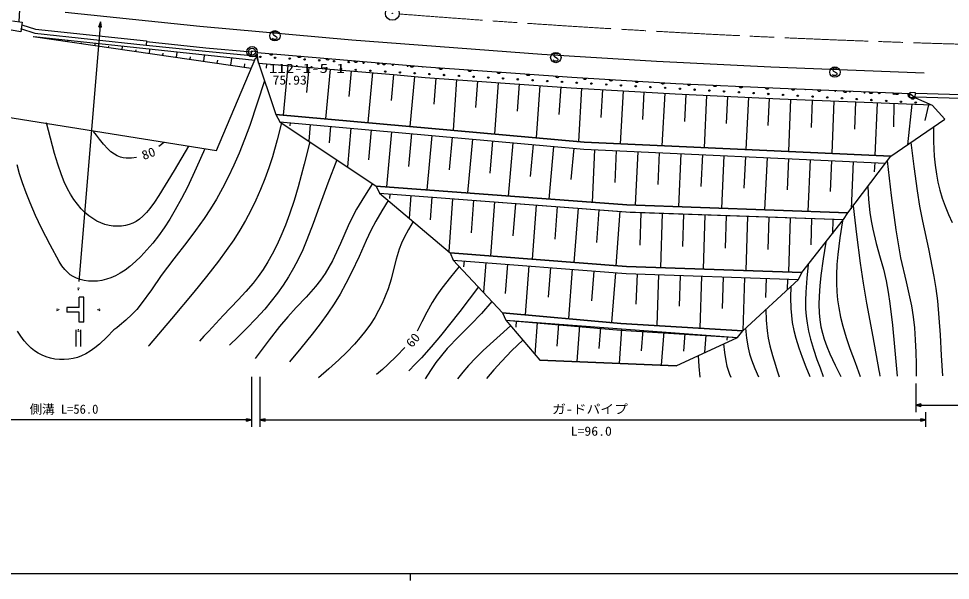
# Model space of a CAD drawing. Units: millimetres, scale not verified. Extents: x 40000 to 680000, y 20000 to 380000.
# Drawn here: x 111730 to 245626, y 204000 to 284719 of the extents above; entities that cross this region are included whole.
import ezdxf
from ezdxf.enums import TextEntityAlignment as Align

# ---------------------------------------------------------------- set-up
doc = ezdxf.new("R2010")
doc.units = ezdxf.units.MM
doc.header["$LTSCALE"] = 1000
doc.linetypes.add('CHAIN', pattern=[18.5, 12, -1.5, 3.5, -1.5])
for name, color, linetype, lineweight in [('M-BGD', 7, 'Continuous', 25), ('M-BMK', 2, 'CHAIN', 13), ('M-TTL-BAND', 7, 'Continuous', 25)]:
    doc.layers.add(name, color=color, linetype=linetype, lineweight=lineweight)
doc.layers.add('M-BMK-SRVR', color=3, linetype='Continuous')
doc.styles.add('ＭＳ ゴシック', font='')
doc.styles.get('ＭＳ ゴシック').set_extended_font_data('MS Gothic')

# ---------------------------------------------------------------- blocks, each defined once
blk = doc.blocks.new('BUHIN47')
at = {"color": 7, "linetype": 'Continuous', "lineweight": 25}
blk.add_lwpolyline([(-119, -220), (-160, -175), (-188, -126), (-214, -58), (-215, 5), (-202, 65), (-165, 133), (-122, 177), (-70, 211), (2, 228), (59, 231), (119, 220)], dxfattribs=at)
blk = doc.blocks.new('BUHIN48')
at = {"color": 7, "linetype": 'Continuous', "lineweight": 25}
blk.add_lwpolyline([(-115, -222), (-157, -178), (-187, -128), (-213, -61), (-215, 2), (-203, 62), (-167, 131), (-125, 175), (-73, 210), (-1, 228), (56, 232), (115, 222)], dxfattribs=at)
blk = doc.blocks.new('BUHIN49')
at = {"color": 7, "linetype": 'Continuous', "lineweight": 25}
blk.add_lwpolyline([(-113, -223), (-155, -179), (-185, -131), (-213, -64), (-215, -1), (-204, 59), (-169, 129), (-127, 173), (-75, 209), (-4, 228), (53, 232), (113, 223)], dxfattribs=at)
blk = doc.blocks.new('BUHIN50')
at = {"color": 7, "linetype": 'Continuous', "lineweight": 25}
blk.add_lwpolyline([(-110, -224), (-153, -181), (-184, -133), (-212, -66), (-215, -3), (-204, 57), (-170, 127), (-129, 172), (-78, 208), (-7, 227), (50, 233), (110, 224)], dxfattribs=at)
blk = doc.blocks.new('BUHIN51')
at = {"color": 7, "linetype": 'Continuous', "lineweight": 25}
blk.add_lwpolyline([(-109, -225), (-152, -182), (-183, -134), (-212, -67), (-215, -5), (-205, 56), (-171, 126), (-130, 171), (-79, 207), (-8, 227), (49, 233), (109, 225)], dxfattribs=at)
blk = doc.blocks.new('BUHIN82')
at = {"color": 7, "linetype": 'Continuous', "lineweight": 25}
for points in [[(0, 0), (-470, -614), (-126, -763)], [(-61, -141), (-159, -697), (-400, -593)], [(-91, -210), (-174, -660), (-363, -578)], [(-121, -280), (-188, -623), (-326, -564)], [(-151, -349), (-203, -586), (-289, -549)]]:
    blk.add_lwpolyline(points, close=True, dxfattribs=at)
for points in [[(-31, -71), (-144, -734), (-437, -608), (-31, -72)], [(-235, -542), (-182, -420), (-218, -549), (-252, -535), (-182, -420)]]:
    blk.add_lwpolyline(points, dxfattribs=at)
blk = doc.blocks.new('BUHIN83')
at = {"color": 7, "linetype": 'Continuous', "lineweight": 25}
for points in [[(0, 0), (470, 614), (126, 763)], [(61, 141), (159, 697), (400, 593)], [(91, 210), (174, 660), (363, 578)], [(121, 280), (188, 623), (326, 564)], [(151, 349), (203, 586), (289, 549)]]:
    blk.add_lwpolyline(points, close=True, dxfattribs=at)
for points in [[(31, 71), (144, 734), (437, 608), (31, 72)], [(235, 542), (182, 420), (218, 549), (252, 535), (182, 420)]]:
    blk.add_lwpolyline(points, dxfattribs=at)
blk = doc.blocks.new('BUHIN85')
at = {"color": 7, "linetype": 'Continuous', "lineweight": 25}
for radius in [995, 30]:
    blk.add_circle((0, 0), radius, dxfattribs=at)
blk = doc.blocks.new('BUHIN86')
at = {"color": 7, "linetype": 'Continuous', "lineweight": 25}
blk.add_lwpolyline([(351, -406), (409, -386), (456, -344), (501, -278), (547, -172), (562, -72), (543, 26), (486, 104), (409, 142), (356, 161), (275, 163), (216, 131), (-163, -150), (-243, -165), (-341, -155), (-420, -112), (-475, -60), (-516, 15), (-501, 135), (-433, 294), (-393, 358), (-333, 410), (-258, 443), (-158, 457)], dxfattribs=at)
blk.add_circle((0, 0), 746, dxfattribs=at)
blk = doc.blocks.new('BUHIN96')
at = {"color": 3, "linetype": 'Continuous', "lineweight": 25}
for radius in [498, 15]:
    blk.add_circle((0, 0), radius, dxfattribs=at)
blk = doc.blocks.new('BUHIN97')
at = {"color": 3, "linetype": 'Continuous', "lineweight": 25}
for radius in [746, 22.5]:
    blk.add_circle((0, 0), radius, dxfattribs=at)

msp = doc.modelspace()

# ---------------------------------------------------------------- linework, layer by layer
at = {"layer": 'M-BGD'}
for p, q in [((112314, 294454), (111744, 284258)), ((118395, 285654), (137758, 283645)), ((110833, 284387), (112218, 284191)), ((112218, 284191), (112028, 282843)), ((123485, 284255), (120398, 246924)), ((112028, 282843), (110643, 283039)), ((111984, 283280), (114043, 282616)), ((112168, 283851), (114167, 283206)), ((114043, 282616), (130038, 280930)), ((114167, 283206), (130101, 281526)), ((137758, 283645), (159624, 281684)), ((113833, 282129), (145164, 277605)), ((113918, 282129), (145651, 278763)), ((114895, 281988), (114900, 282020)), ((116848, 281705), (116855, 281754)), ((118801, 281422), (118824, 281584)), ((120753, 281140), (120770, 281253)), ((130101, 281526), (130038, 280930)), ((130094, 281412), (138636, 280541)), ((159624, 281684), (186934, 279631)), ((122706, 280857), (122748, 281148)), ((124659, 280574), (124685, 280752)), ((126612, 280291), (126673, 280712)), ((128565, 280008), (128600, 280251)), ((130041, 280895), (138583, 280024)), ((130518, 279726), (130597, 280276)), ((138588, 280023), (145155, 279416)), ((138636, 280541), (145203, 279933)), ((145151, 279312), (145237, 280100)), ((145237, 280100), (146001, 280017)), ((146001, 280017), (145915, 279229)), ((146217, 278327), (146010, 279850)), ((146010, 279850), (170291, 277773)), ((132471, 279443), (132515, 279750)), ((134423, 279160), (134522, 279840)), ((136376, 278877), (136430, 279250)), ((138329, 278594), (138446, 279404)), ((140183, 265756), (145812, 279145)), ((140282, 278312), (140345, 278749)), ((142235, 278029), (142371, 278968)), ((145915, 279229), (145151, 279312)), ((145915, 279229), (148683, 270965)), ((186934, 279631), (203377, 278616)), ((203397, 278620), (219847, 277787)), ((144188, 277746), (144260, 278248)), ((146217, 278327), (165605, 276700)), ((147367, 278230), (147309, 277596)), ((150406, 277975), (149750, 270868)), ((153445, 277720), (153109, 274083)), ((156483, 277465), (155823, 270321)), ((159522, 277210), (159182, 273530)), ((170291, 277773), (191231, 276295)), ((170291, 277773), (191231, 276295)), ((219847, 277787), (241870, 276928)), ((162560, 276955), (161897, 269774)), ((165599, 276700), (165255, 272978)), ((165605, 276700), (170169, 276278)), ((168635, 276420), (167971, 269226)), ((170169, 276278), (191134, 274798)), ((171681, 276172), (171417, 272430)), ((174673, 275960), (174158, 268669)), ((191231, 276295), (206165, 275421)), ((191231, 276295), (206165, 275421)), ((177664, 275749), (177395, 271938)), ((180655, 275538), (180132, 268130)), ((183647, 275327), (183373, 271446)), ((186638, 275115), (186107, 267592)), ((189629, 274904), (189350, 270954)), ((191134, 274798), (206086, 273923)), ((192637, 274710), (192188, 267044)), ((195623, 274535), (195389, 270535)), ((206165, 275421), (221175, 274708)), ((206165, 275421), (221175, 274708)), ((221175, 274708), (239822, 273940)), ((221175, 274708), (239822, 273940)), ((198610, 274361), (198164, 266731)), ((201597, 274186), (201366, 270230)), ((204584, 274011), (204142, 266456)), ((206086, 273923), (221108, 273209)), ((207595, 273852), (207408, 269928)), ((210597, 273709), (210239, 266175)), ((213599, 273566), (213413, 269648)), ((216601, 273424), (216243, 265898)), ((219603, 273281), (219417, 269367)), ((221108, 273209), (242968, 272309)), ((239819, 273350), (239844, 274146)), ((240542, 273327), (239819, 273350)), ((239822, 273940), (240626, 273325)), ((239844, 274146), (240567, 274123)), ((240567, 274123), (240542, 273327)), ((240547, 273489), (256622, 273009)), ((240626, 273325), (243002, 272294)), ((240626, 273325), (243002, 272294)), ((240652, 273986), (256637, 273508)), ((222667, 273145), (222357, 265616)), ((225775, 273017), (225613, 269090)), ((228883, 272889), (228571, 265329)), ((231991, 272761), (231828, 268815)), ((235099, 272633), (234786, 265042)), ((237525, 272533), (237459, 269172)), ((240096, 272427), (239473, 266601)), ((242489, 272329), (241969, 270095)), ((243002, 272294), (244838, 270280)), ((243002, 272294), (244838, 270280)), ((107579, 270997), (140183, 265756)), ((193023, 266969), (148683, 270965)), ((148683, 270965), (193023, 266969)), ((148683, 270965), (149278, 269907)), ((149278, 269907), (192956, 265971)), ((149278, 269907), (192956, 265971)), ((149278, 269907), (163117, 260662)), ((150734, 269776), (150691, 269300)), ((153645, 269513), (153431, 267133)), ((156557, 269251), (156343, 266870)), ((237048, 264938), (244838, 270280)), ((159469, 268989), (158969, 263433)), ((162381, 268726), (161995, 264441)), ((165293, 268464), (164580, 260552)), ((168205, 268201), (167779, 263479)), ((171117, 267939), (170411, 260111)), ((174028, 267676), (173607, 263005)), ((176940, 267414), (176242, 259670)), ((179852, 267152), (179436, 262530)), ((182764, 266889), (182074, 259229)), ((185676, 266627), (185264, 262056)), ((237048, 264938), (193023, 266969)), ((193023, 266969), (237048, 264938)), ((188588, 266364), (187905, 258788)), ((191500, 266102), (191092, 261581)), ((192956, 265971), (236307, 263971)), ((192956, 265971), (236307, 263971)), ((194504, 265899), (194154, 258315)), ((197600, 265757), (197388, 261152)), ((200697, 265614), (200341, 257897)), ((203793, 265471), (203581, 260861)), ((206890, 265328), (206537, 257677)), ((209986, 265185), (209776, 260615)), ((213083, 265042), (212733, 257458)), ((216179, 264900), (215970, 260369)), ((219276, 264757), (218929, 257238)), ((222373, 264614), (222165, 260123)), ((225469, 264471), (225125, 257019)), ((228566, 264328), (228360, 259877)), ((230911, 256814), (236307, 263971)), ((231662, 264186), (231349, 257395)), ((234759, 264043), (234696, 262685)), ((236307, 263971), (237048, 264938)), ((199113, 257940), (163117, 260662)), ((163117, 260662), (199113, 257940)), ((163117, 260662), (163590, 259624)), ((163590, 259624), (199631, 256922)), ((163590, 259624), (199058, 256942)), ((163590, 259624), (173733, 251068)), ((165092, 259511), (165043, 258860)), ((168095, 259286), (167851, 256029)), ((171099, 259061), (170855, 255804)), ((174102, 258836), (173532, 251237)), ((177106, 258610), (176756, 253954)), ((180109, 258385), (179526, 250616)), ((183112, 258160), (182762, 253493)), ((186116, 257935), (185532, 250147)), ((189119, 257710), (188768, 253032)), ((192122, 257485), (191537, 249679)), ((195126, 257259), (194774, 252571)), ((230911, 256814), (199113, 257940)), ((199113, 257940), (230911, 256814)), ((198129, 257034), (197543, 249211)), ((199058, 256942), (230282, 255836)), ((199631, 256922), (230282, 255836)), ((201163, 256867), (200997, 252164)), ((204228, 256759), (203951, 248925)), ((207293, 256650), (207127, 251953)), ((210359, 256542), (210081, 248717)), ((213424, 256433), (213257, 251741)), ((216489, 256324), (216212, 248510)), ((219554, 256216), (219388, 251530)), ((222619, 256107), (222342, 248302)), ((224282, 248236), (230282, 255836)), ((225684, 255999), (225551, 252238)), ((228749, 255890), (228675, 253801)), ((230282, 255836), (230911, 256814)), ((199107, 249089), (173733, 251068)), ((173733, 251068), (199107, 249089)), ((173733, 251068), (174192, 250029)), ((174192, 250029), (199051, 248090)), ((174192, 250029), (199051, 248090)), ((174192, 250029), (181261, 242454)), ((175746, 249908), (175679, 249053)), ((178853, 249665), (178520, 245391)), ((181961, 249423), (181634, 245233)), ((185068, 249181), (184521, 242163)), ((224282, 248236), (199107, 249089)), ((199107, 249089), (224282, 248236)), ((188176, 248938), (187846, 244707)), ((191283, 248696), (190730, 241608)), ((194390, 248454), (194057, 244180)), ((197498, 248211), (196940, 241054)), ((199051, 248090), (223784, 247253)), ((199051, 248090), (223784, 247253)), ((200597, 248038), (200450, 243700)), ((203689, 247933), (203441, 240620)), ((206780, 247828), (206630, 243391)), ((209872, 247724), (209619, 240244)), ((223784, 247253), (224282, 248236)), ((212964, 247619), (212810, 243081)), ((215785, 239869), (223784, 247253)), ((216055, 247514), (215797, 239879)), ((219147, 247410), (219054, 244661)), ((222239, 247305), (222187, 245778)), ((120427, 243205), (120427, 244704)), ((121083, 244704), (120427, 244704)), ((121083, 241110), (121083, 244704)), ((120427, 243205), (118650, 243205)), ((118650, 243205), (118650, 242554)), ((120427, 242554), (118650, 242554)), ((120427, 241110), (120427, 242554)), ((198277, 240934), (181261, 242454)), ((181261, 242454), (198277, 240934)), ((181261, 242454), (181724, 241409)), ((121083, 241110), (120427, 241110)), ((181724, 241409), (215047, 238912)), ((181724, 241409), (198202, 239937)), ((181724, 241409), (186625, 235656)), ((183238, 241295), (183169, 240377)), ((186268, 241068), (185924, 236479)), ((120020, 237604), (120020, 240014)), ((120620, 240014), (120620, 237604)), ((189297, 240841), (189060, 237672)), ((192326, 240614), (191938, 235432)), ((195356, 240387), (195127, 237337)), ((198385, 240160), (198012, 235175)), ((198202, 239937), (215047, 238912)), ((215785, 239869), (198277, 240934)), ((198277, 240934), (215785, 239869)), ((201415, 239933), (201195, 237001)), ((204444, 239706), (204085, 234918)), ((215047, 238912), (215785, 239869)), ((206209, 234828), (215047, 238912)), ((207473, 239479), (207284, 236952)), ((210503, 239252), (210313, 236725)), ((213532, 239025), (213494, 238520)), ((206209, 234828), (186625, 235656)), ((186625, 235656), (206209, 234828)), ((145203, 233254), (145203, 226047)), ((146394, 233254), (146394, 226047)), ((240652, 232277), (240652, 228189)), ((240652, 229189), (270662, 229189)), ((242110, 226047), (242110, 228180)), ((145203, 227047), (91225, 227047)), ((146394, 227047), (242110, 227047))]:
    msp.add_line(p, q, dxfattribs=at)
for points in [[(123485, 284255), (123236, 283523), (123610, 283492)], [(123472, 284102), (123557, 283544), (123296, 283565)], [(123466, 284027), (123532, 283574), (123326, 283591)], [(123459, 283950), (123506, 283604), (123357, 283617)], [(123453, 283876), (123480, 283635), (123387, 283642)]]:
    msp.add_lwpolyline(points, close=True, dxfattribs=at)
for points in [[(123478, 284178), (123583, 283513), (123266, 283539), (123478, 284177)], [(123436, 283666), (123447, 283799), (123455, 283665), (123417, 283668), (123447, 283799)], [(147062, 275804), (146032, 272568), (144941, 269340), (144212, 267360), (143422, 265388), (142658, 263641), (141840, 261919), (141026, 260342), (140159, 258795), (139298, 257377), (138382, 255984), (137164, 254281), (135897, 252612), (134046, 250227), (132231, 247791), (130819, 245747), (129358, 243739), (128698, 242943), (127994, 242187), (127135, 241384), (126232, 240623), (125834, 240301), (125434, 239980)], [(239819, 273395), (239761, 273415), (239713, 273446), (239658, 273493), (239628, 273549), (239611, 273607), (239612, 273685), (239630, 273744), (239660, 273798), (239715, 273847), (239764, 273877), (239822, 273895)], [(240472, 273329), (240450, 273273), (240419, 273225), (240370, 273171), (240314, 273143), (240254, 273127), (240177, 273130), (240119, 273149), (240065, 273181), (240018, 273237), (239989, 273287), (239972, 273345)], [(136118, 266385), (134066, 262898), (131869, 259285), (131252, 258337), (130586, 257425), (130097, 256846), (129573, 256319), (129104, 255927), (128605, 255588), (128134, 255338), (127634, 255141), (127098, 254998), (126531, 254911), (125931, 254880), (125326, 254910), (124717, 255001), (124123, 255150), (123532, 255363), (122964, 255631), (122380, 255977), (121817, 256381), (121242, 256873), (120706, 257411), (120167, 258042), (119678, 258706), (119192, 259472), (118756, 260273), (118296, 261261), (117890, 262273), (117365, 263796), (116898, 265337), (116299, 267546), (115742, 269766)], [(149507, 269753), (148885, 267315), (148202, 264882), (147688, 263282), (147116, 261699), (146495, 260155), (145818, 258634), (145096, 257156), (144320, 255708), (143502, 254308), (142634, 252940), (141576, 251401), (140462, 249887), (138705, 247642), (136900, 245433), (133705, 241600), (130485, 237780), (130427, 237711), (130369, 237642)], [(243187, 269147), (243224, 267040), (243321, 264941), (243436, 263659), (243612, 262376), (243832, 261229), (244111, 260092), (244463, 258920), (244873, 257764), (245358, 256580), (245899, 255419)], [(128677, 264754), (127933, 264678), (127205, 264664), (126771, 264713), (126351, 264821), (125913, 265003), (125493, 265242), (125002, 265602), (124538, 266018), (123910, 266688), (123332, 267392), (122900, 267952), (122479, 268514)], [(132619, 266933), (132265, 266628), (131894, 266335)], [(153600, 267019), (152784, 263786), (151910, 260566), (151316, 258592), (150660, 256621), (150074, 255035), (149432, 253470), (148834, 252162), (148180, 250875), (147550, 249761), (146864, 248673), (146166, 247679), (145420, 246722), (144362, 245487), (143256, 244289), (141101, 242049), (138997, 239773), (138364, 239067), (137734, 238359)], [(239962, 266936), (240379, 263450), (240856, 259974), (241214, 257795), (241632, 255615), (242483, 251652), (243274, 247683), (243552, 245918), (243770, 244144), (243991, 241715), (244154, 239268), (244315, 236328), (244490, 233383)], [(138480, 266008), (137256, 263254), (135976, 260519), (135139, 258863), (134249, 257237), (133469, 255927), (132631, 254639), (131842, 253531), (130995, 252445), (130166, 251477), (129283, 250541), (128520, 249806), (127717, 249115), (127030, 248598), (126314, 248135), (125668, 247783), (124988, 247483), (124360, 247269), (123702, 247109), (123063, 247016), (122401, 246982), (121768, 247008), (121144, 247094), (120578, 247230), (120038, 247421), (119575, 247645), (119147, 247920), (118729, 248268), (118349, 248664), (117921, 249213), (117533, 249809), (116253, 252211), (115037, 254618), (114171, 256428), (113364, 258250), (112792, 259681), (112275, 261137), (111878, 262423), (111538, 263730)], [(157458, 264442), (156168, 261067), (154928, 257655), (154077, 255281), (153166, 252921), (152560, 251507), (151894, 250107), (151225, 248842), (150503, 247605), (149746, 246427), (148940, 245284), (148043, 244124), (147092, 242994), (145830, 241605), (144514, 240246), (143268, 239010), (142010, 237786)], [(236539, 264273), (237134, 259326), (237784, 254368), (238102, 252353), (238481, 250340), (239282, 246914), (240026, 243465), (240270, 241883), (240454, 240293), (240591, 238548), (240668, 236800), (240703, 235081), (240718, 233361)], [(162563, 261033), (161412, 259215), (160307, 257359), (159663, 256161), (159070, 254933), (157973, 252409), (156823, 249914), (156321, 248990), (155768, 248099), (155104, 247161), (154383, 246248), (153039, 244709), (151636, 243194), (150407, 241848), (149229, 240468), (147732, 238582), (146278, 236654), (145999, 236278), (145713, 235894)], [(233754, 260585), (233873, 258715), (234053, 256846), (234229, 255643), (234465, 254452), (234976, 252409), (235550, 250365), (236001, 248704), (236394, 247031), (236698, 245412), (236943, 243771), (237297, 240670), (237591, 237552), (237785, 235453), (237979, 233345)], [(164837, 258571), (163913, 257111), (163042, 255622), (162342, 254256), (161694, 252861), (160663, 250527), (159575, 248217), (158773, 246670), (157914, 245145), (157059, 243747), (156155, 242382), (155060, 240857), (153910, 239358), (152303, 237375), (150664, 235414)], [(231662, 257809), (232123, 253707), (232645, 249604), (233082, 246709), (233580, 243812), (234502, 238978), (235364, 234136), (235420, 233730), (235472, 233331)], [(168423, 255547), (167745, 254420), (167119, 253262), (166749, 252438), (166431, 251583), (165996, 250143), (165613, 248667), (165246, 247265), (164821, 245881), (164427, 244827), (163977, 243796), (163469, 242783), (162905, 241790), (162290, 240832), (161621, 239901), (160826, 238906), (159983, 237949), (158889, 236811), (157740, 235704), (156302, 234396), (154838, 233107)], [(230130, 255643), (229759, 253241), (229450, 250843), (229317, 249377), (229244, 247904), (229240, 246683), (229296, 245465), (229413, 244301), (229591, 243140), (229857, 241829), (230185, 240515), (230660, 238903), (231192, 237307), (231925, 235298), (232686, 233314)], [(227721, 252593), (227331, 250214), (226998, 247809), (226849, 246319), (226758, 244817), (226741, 243625), (226785, 242438), (226879, 241430), (227032, 240424), (227228, 239531), (227481, 238653), (227861, 237603), (228298, 236571), (229075, 234926), (229863, 233298)], [(175040, 249120), (173773, 247580), (172552, 245999), (171843, 244988), (171178, 243935), (170405, 242561), (169677, 241145), (169349, 240479), (169019, 239803)], [(225209, 249410), (224990, 247418), (224833, 245434), (224793, 244217), (224813, 243008), (224889, 241984), (225025, 240967), (225244, 239820), (225524, 238681), (225959, 237212), (226454, 235749), (226903, 234520), (227368, 233283)], [(177798, 246165), (175114, 242650), (172374, 239162), (171018, 237561), (169610, 235993), (168720, 235047), (167819, 234112)], [(222684, 246237), (222658, 244643), (222692, 243054), (222774, 242041), (222916, 241035), (223140, 239919), (223424, 238812), (223848, 237438), (224329, 236083), (224877, 234673), (225449, 233272)], [(179748, 244074), (178225, 242369), (176652, 240699), (174977, 239028), (173337, 237308), (172501, 236326), (171705, 235298), (170903, 234142), (170144, 232947)], [(219085, 242916), (219159, 241389), (219293, 239860), (219456, 238786), (219679, 237720), (220046, 236326), (220474, 234935), (220755, 234087), (221041, 233246)], [(125434, 239981), (124408, 238937), (123354, 237950), (122690, 237403), (121999, 236912), (121406, 236559), (120779, 236255), (120197, 236038), (119581, 235873), (118942, 235767), (118279, 235718), (117611, 235729), (116935, 235801), (116291, 235929), (115666, 236114), (115097, 236343), (114551, 236629), (114014, 236982), (113512, 237384), (113002, 237874), (112522, 238420), (112026, 239082), (111567, 239797)], [(182438, 240571), (180445, 238825), (178485, 237026), (177417, 235977), (176385, 234878), (175581, 233940), (174795, 232974)], [(216176, 240230), (216347, 238815), (216578, 237417), (216778, 236555), (217037, 235710), (217516, 234461), (218052, 233228)], [(184171, 238536), (182629, 237024), (181123, 235465), (180042, 234248), (178981, 232999)], [(167252, 237465), (166050, 236227), (164807, 235031), (164003, 234313), (163181, 233599)], [(213043, 237986), (213167, 236752), (213349, 235535), (213516, 234798), (213742, 234077), (213910, 233640), (214088, 233205)], [(209370, 236289), (209488, 234735), (209632, 233179)]]:
    msp.add_lwpolyline(points, dxfattribs=at)
for centre in [(146467, 279225), (148585, 279101), (150702, 278977), (152820, 278853), (154938, 278729), (157056, 278605), (159173, 278481), (155935, 277608), (158052, 277485), (160170, 277361), (161291, 278358), (162288, 277237), (163409, 278234), (164406, 277113), (166523, 276989), (168641, 276865), (170759, 276741), (172876, 276617), (174994, 276493), (177112, 276370), (179229, 276246), (181347, 276122), (183465, 275998), (185583, 275874), (187700, 275750), (189818, 275626), (191936, 275502), (194053, 275379), (196171, 275255), (198289, 275131), (200406, 275007), (202524, 274883), (204642, 274759), (206760, 274635), (208877, 274511), (210995, 274388), (213113, 274264), (215230, 274140), (217348, 274016), (219466, 273892), (221583, 273768), (223701, 273644), (225819, 273520), (227937, 273396), (230054, 273273), (232172, 273149), (235410, 274022), (237528, 273898), (239646, 273774), (234290, 273025), (236407, 272901), (238525, 272777), (240643, 272653)]:
    msp.add_circle(centre, 99.5, dxfattribs=at)
for centre, radius, start, end in [((149582, 277980), 99.5, 31.42195, 138.80047), ((151699, 277856), 99.5, 356.19157, 174.03085), ((153817, 277732), 99.5, 321.43804, 208.78438), ((165526, 278110), 99.5, 129.79979, 40.42532), ((167644, 277986), 99.5, 167.1719, 3.05321), ((169762, 277862), 99.5, 200.87631, 329.3488), ((171879, 277738), 99.5, 226.43185, 305.491), ((224822, 274641), 99.5, 234.52234, 300.76022), ((226940, 274517), 99.5, 205.6427, 329.63985), ((229057, 274393), 99.5, 183.46389, 351.81867), ((231175, 274269), 99.5, 162.17949, 13.10307), ((233293, 274146), 99.5, 138.24797, 37.03459), ((120320, 245795), 200, 45, 135), ((120320, 245654), 100, 45, 135), ((117421, 242896), 200, 135, 225), ((117563, 242896), 100, 135, 225), ((123078, 242896), 100, 315, 45), ((123219, 242896), 200, 315, 45), ((120320, 239997), 200, 225, 315), ((120320, 240138), 100, 225, 315)]:
    msp.add_arc(centre, radius, start, end, dxfattribs=at)
at = {"layer": 'M-BMK'}
msp.add_arc((292833, 1880183), 1599790, 265.46826, 268.97766, dxfattribs=at)
at = {"layer": 'M-TTL-BAND'}
for p, q in [((40000, 205000), (579000, 205000)), ((168000, 205000), (168000, 204000))]:
    msp.add_line(p, q, dxfattribs=at)

# ---------------------------------------------------------------- block references
at = {"layer": 'M-BGD', "rotation": 113.42058}
for name, p in [('BUHIN85', (165435, 285473)), ('BUHIN86', (148561, 282252)), ('BUHIN47', (148033, 279677)), ('BUHIN86', (188933, 279128)), ('BUHIN47', (152080, 279331)), ('BUHIN47', (156127, 278985)), ('BUHIN47', (160174, 278638)), ('BUHIN47', (164221, 278292)), ('BUHIN47', (168268, 277946)), ('BUHIN48', (172385, 277626)), ('BUHIN48', (176573, 277330)), ('BUHIN48', (180761, 277034)), ('BUHIN86', (229042, 277039)), ('BUHIN48', (184949, 276738)), ('BUHIN48', (189137, 276443)), ('BUHIN49', (193098, 276186)), ('BUHIN49', (196831, 275967)), ('BUHIN49', (200565, 275749)), ('BUHIN49', (204298, 275531)), ('BUHIN50', (208041, 275332)), ('BUHIN50', (211794, 275154)), ('BUHIN50', (215546, 274975)), ('BUHIN50', (219299, 274797)), ('BUHIN51', (223039, 274631)), ('BUHIN51', (226769, 274478)), ('BUHIN51', (230498, 274324)), ('BUHIN51', (234228, 274170)), ('BUHIN51', (237957, 274017)), ('BUHIN82', (240652, 229189)), ('BUHIN83', (145203, 227047)), ('BUHIN82', (146394, 227047)), ('BUHIN83', (242110, 227047))]:
    msp.add_blockref(name, p, dxfattribs=at)
at = {"layer": 'M-BMK-SRVR', "rotation": 113.42058}
for name in ['BUHIN97', 'BUHIN96']:
    msp.add_blockref(name, (145276, 279967), dxfattribs=at)

# ---------------------------------------------------------------- texts
at = {"layer": 'M-BGD', "style": 'ＭＳ ゴシック', "width": 1.1}
for s, rotation, p in [('80', 20.4, (129833, 264019)), ('60', 49.9, (168558, 237087))]:
    msp.add_text(s, height=1320, rotation=rotation, dxfattribs=at).set_placement(p, align=Align.BOTTOM_LEFT)
at = {"layer": 'M-BGD', "style": 'ＭＳ ゴシック'}
msp.add_text('側溝 L=56.0', height=1320, dxfattribs=at).set_placement((113303, 227547), align=Align.BOTTOM_LEFT)
at = {"layer": 'M-BGD', "style": 'ＭＳ ゴシック', "width": 1.1}
for s, p in [('ガ-ドパイプ', (188388, 227549)), ('L=96.0', (191056, 224387))]:
    msp.add_text(s, height=1320, dxfattribs=at).set_placement(p, align=Align.BOTTOM_LEFT)
at = {"layer": 'M-BMK-SRVR', "style": 'ＭＳ ゴシック'}
for s, width, p in [('112-1-5-1', 1.35, (147692, 276525)), ('75.93', 1.1, (148214, 274841))]:
    msp.add_text(s, height=1320, dxfattribs=dict(at, width=width)).set_placement(p, align=Align.BOTTOM_LEFT)

doc.saveas('drawing.dxf')
